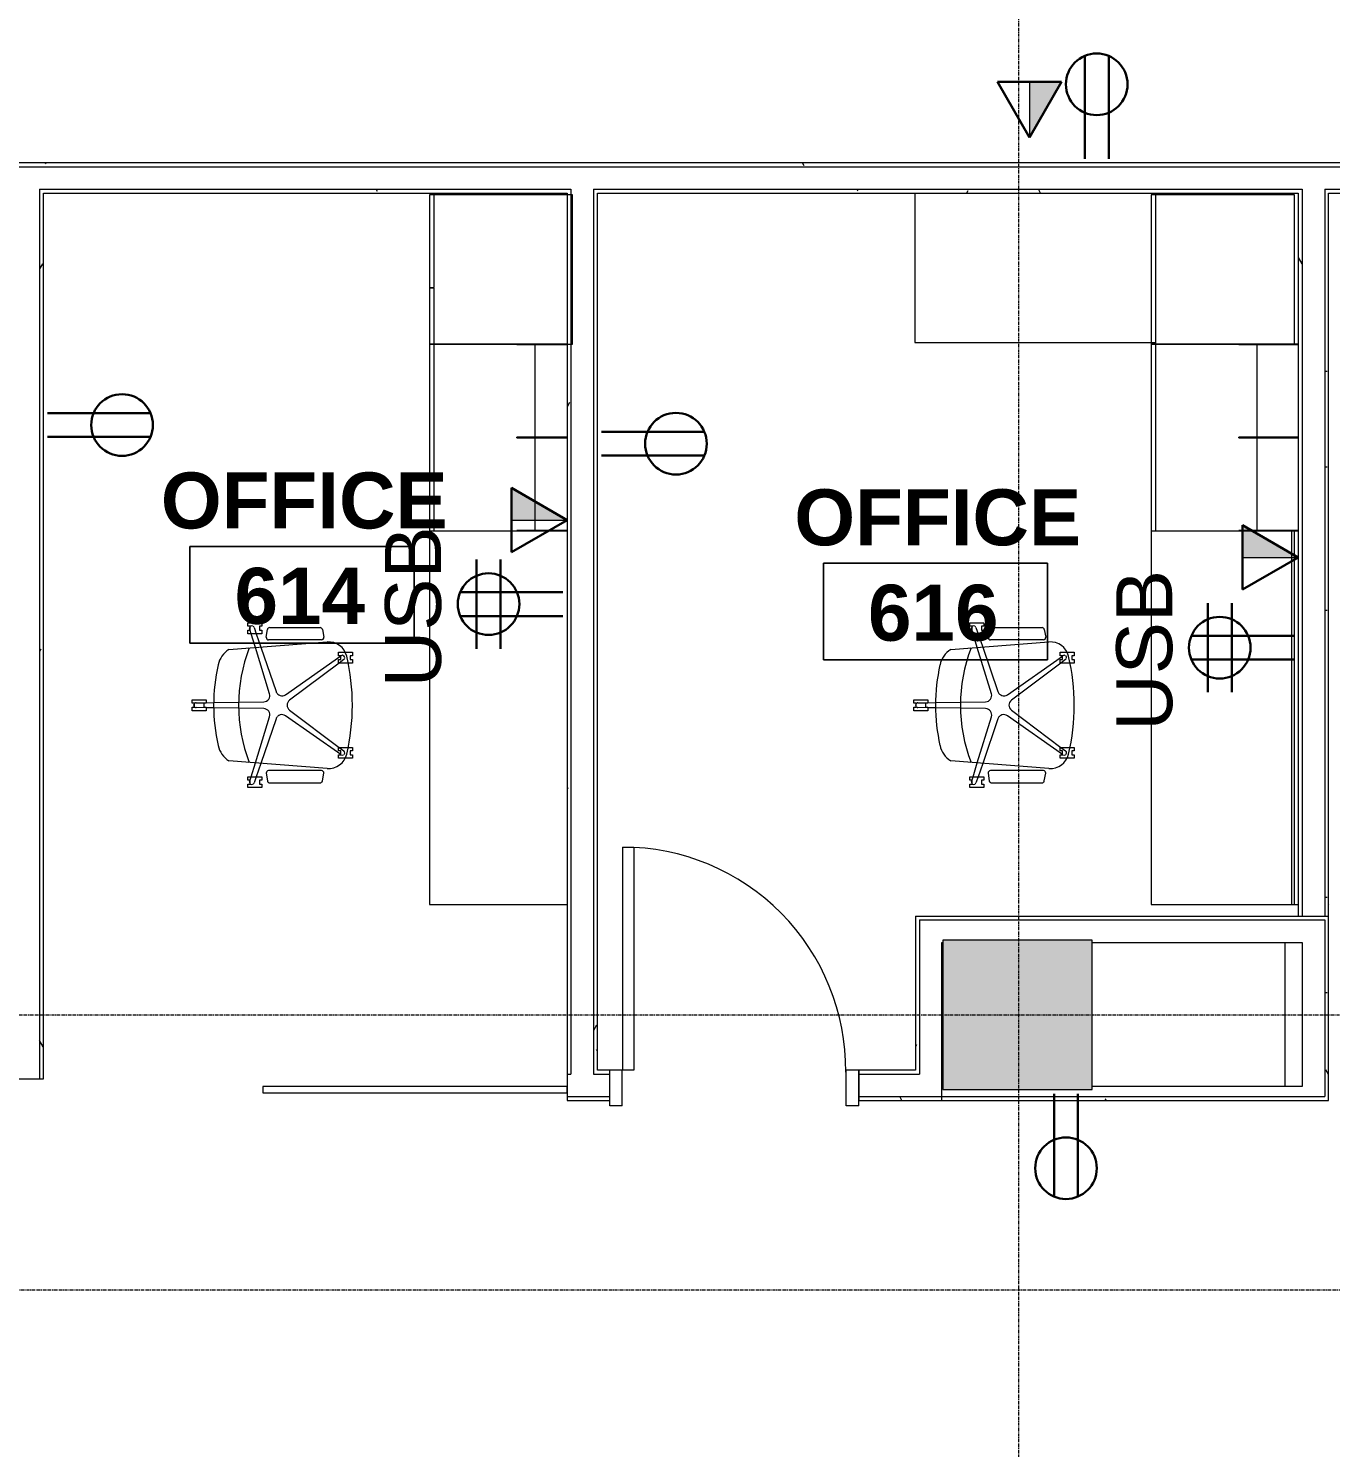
# Model space of a CAD drawing. Header units: inches. Extents: x 2468 to 4886, y -16 to 1381.
# Drawn here: x 3333.1 to 3542.3, y 510.6 to 738.6 of the extents above; entities that cross this region are included whole.
import ezdxf

# ---------------------------------------------------------------- set-up
doc = ezdxf.new("R2010")
doc.units = ezdxf.units.IN
doc.header["$MEASUREMENT"] = 0
doc.linetypes.add('Grid Line 1_2_', pattern=[0.875, 0.5, -0.125, 0.125, -0.125])
for name, color, linetype, lineweight in [('7200-WISCONSIN-AVE-6TH-FLOOR-031418_dwg', 8, 'Continuous', 9), ('A-ANNO-NOTE', 131, 'Continuous', 30), ('A-AREA-IDEN', 2, 'Continuous', 9), ('A-DOOR', 31, 'Continuous', 13), ('A-DOOR-FRAM', 31, 'Continuous', 20), ('A-GLAZ-CURT', 52, 'Continuous', 9), ('A-WALL', 113, 'Continuous', 13), ('A-WALL-PATT', 111, 'Continuous', 13), ('Bb-col', 7, 'Continuous', 9), ('I-FURN', 30, 'Continuous', 9), ('I-FURN-PNLS', 30, 'Continuous', 9), ('I-WALL', 2, 'Continuous', 13), ('Q-CASE', 31, 'Continuous', 13), ('S-COLS', 52, 'Continuous', 13), ('S-GRID', 1, 'Continuous', 9)]:
    doc.layers.add(name, color=color, linetype=linetype, lineweight=lineweight)
doc.styles.add('Swis721 Lt BT', font='swissl.ttf', dxfattribs={"height": 9})
doc.styles.add('Swis721 Lt BT_B', font='', dxfattribs={"height": 9})
doc.styles.get('Swis721 Lt BT_B').set_extended_font_data('Swis721 Lt BT', bold=True)
pattern_1 = [(0, (0, 0), (30.72, 7.68), [1.267, -21.773, 1.267, -21.773, -122.88]), (0, (0, 0), (30.72, 7.68), [-46.08, 1.267, -44.813, 1.267, -21.773, -53.76]), (0, (0, 0), (30.72, 7.68), [-115.2, 1.267, -14.093, 1.267, -37.133]), (120, (11.52, 3.84), (-22.011075, 22.7643), [1.267, -21.773, 1.267, -21.773, -122.88]), (120, (11.52, 3.84), (-22.011075, 22.7643), [-46.08, 1.267, -44.813, 1.267, -21.773, -53.76]), (120, (11.52, 3.84), (-22.011075, 22.7643), [-115.2, 1.267, -14.093, 1.267, -37.133]), (240, (15.36, 19.2), (-8.708925, -30.4443), [1.267, -21.773, 1.267, -21.773, -122.88]), (240, (15.36, 19.2), (-8.708925, -30.4443), [-46.08, 1.267, -44.813, 1.267, -21.773, -53.76]), (240, (15.36, 19.2), (-8.708925, -30.4443), [-115.2, 1.267, -14.093, 1.267, -37.133])]

# ---------------------------------------------------------------- blocks, each defined once
blk = doc.blocks.new('Concrete-Rectangular-Column - 24 x 24-4901126-6TH FLOOR POWER _ SIGNAL')
at = {"layer": 'S-COLS', "lineweight": 9}
blk.add_hatch(color=7, dxfattribs=at).paths.add_polyline_path([(-12, -12), (12, -12), (12, 12), (-12, 12), (-12, 8.85)], flags=0)
at = {"layer": 'S-COLS', "color": 8, "lineweight": 20}
for p, q in [((12, 12), (-12, 12)), ((-12, 12), (-12, -12)), ((12, -12), (12, 12)), ((-12, -12), (12, -12))]:
    blk.add_line(p, q, dxfattribs=at)
blk = doc.blocks.new('Single Flush - OTJ_SOLIDFLUSH_ALUM-6376845-6TH FLOOR POWER _ SIGNAL')
at = {"layer": 'A-DOOR', "lineweight": 20}
for p, q in [((16.15625, -2.4375), (17.90625, -2.4375)), ((16.15625, -38.25), (16.15625, -2.4375)), ((17.90625, -2.4375), (17.90625, -38.25)), ((17.90625, -38.25), (16.15625, -38.25))]:
    blk.add_line(p, q, dxfattribs=at)
at = {"layer": 'A-DOOR', "lineweight": 9}
blk.add_arc((17.90625, -2.4375), 35.8125, 179.5, 270, dxfattribs=at)
at = {"layer": 'A-DOOR-FRAM'}
for p, q in [((-20, 3.3125), (-20, -2.4375)), ((-20, 3.3125), (-18, 3.3125)), ((-18, 3.3125), (-18, -2.4375)), ((18.000004, 3.3125), (18.000004, -2.4375)), ((18.000004, 3.3125), (20.000004, 3.3125)), ((20.000004, 3.3125), (20.000004, -2.4375)), ((-20, -2.4375), (-18, -2.4375)), ((18.000004, -2.4375), (20.000004, -2.4375))]:
    blk.add_line(p, q, dxfattribs=at)
blk = doc.blocks.new('F - EXECUTIVE DESK 4 - F - EXECUTIVE DESK 4-V50-6TH FLOOR POWER _ SIGNAL')
at = {"layer": 'I-FURN'}
for p, q in [((-58, 85.12), (-58, 77.06)), ((-58, 77.06), (-58, 85.12)), ((-57.94, 77.06), (-57.94, 85.12)), ((-57.94, 85.12), (-57.94, 77.06)), ((-43.06, 85.12), (-43.06, 77.06)), ((-43.06, 77.06), (-43.06, 85.12)), ((-43, 85.12), (-43, 77.06)), ((-43, 77.06), (-43, 85.12)), ((-43, 77.06), (-43, 85.12)), ((-43, 85.12), (-43, 77.06)), ((-42.94, 77.06), (-42.94, 85.12)), ((-42.94, 85.12), (-42.94, 77.06)), ((-28.06, 85.12), (-28.06, 77.06)), ((-28.06, 77.06), (-28.06, 85.12)), ((-28, 77.06), (-28, 85.12)), ((-28, 85.12), (-28, 77.06)), ((-58, 77.06), (-57.94, 77.06)), ((-57.94, 77.06), (-58, 77.06)), ((-43.06, 77.06), (-43, 77.06)), ((-43, 77.06), (-43.06, 77.06)), ((-43, 77.06), (-42.94, 77.06)), ((-42.94, 77.06), (-43, 77.06)), ((-28.06, 77.06), (-28, 77.06)), ((-28, 77.06), (-28.06, 77.06)), ((-8.52, 50.63), (-7.95, 50.63)), ((-8.52, 49.48), (-8.52, 50.63)), ((-7.95, 50.63), (-7.95, 50.25)), ((-7.95, 50.25), (-7.33, 50.25)), ((-7.33, 50.63), (-6.77, 50.63)), ((-7.33, 50.25), (-7.33, 50.63)), ((-6.77, 50.63), (-6.77, 49.91)), ((6.77, 50.63), (7.33, 50.63)), ((6.77, 49.91), (6.77, 50.63)), ((7.33, 50.63), (7.33, 50.25)), ((7.33, 50.25), (7.95, 50.25)), ((7.95, 50.63), (8.52, 50.63)), ((7.95, 50.25), (7.95, 50.63)), ((8.52, 50.63), (8.52, 49.48)), ((-8.52, 48.38), (-8.52, 49.48)), ((-7.95, 48.38), (-8.52, 48.38)), ((-7.95, 48.75), (-7.95, 48.38)), ((-7.33, 48.75), (-7.95, 48.75)), ((-1.69, 39.89), (-7.92, 48.75)), ((-7.33, 49.23), (-6.77, 48.48)), ((-7.33, 48.38), (-7.33, 48.75)), ((-6.77, 48.38), (-7.33, 48.38)), ((-6.77, 49.91), (-6.77, 48.38)), ((-6.77, 48.48), (-0.8, 40.54)), ((0.8, 40.54), (6.77, 48.48)), ((7.92, 48.75), (1.69, 39.89)), ((6.77, 48.38), (6.77, 49.91)), ((6.77, 48.48), (7.33, 49.23)), ((7.33, 48.38), (6.77, 48.38)), ((7.33, 48.75), (7.33, 48.38)), ((7.95, 48.75), (7.33, 48.75)), ((7.95, 48.38), (7.95, 48.75)), ((8.52, 48.38), (7.95, 48.38)), ((8.52, 49.48), (8.52, 48.38)), ((-12.17, 45.82), (-10.94, 46.04)), ((-10.5, 45.67), (-10.5, 37.17)), ((-8.94, 30.77), (-10.16, 46.57)), ((10.16, 46.57), (8.94, 30.77)), ((10.5, 45.67), (10.5, 37.17)), ((12.17, 45.82), (10.94, 46.04)), ((-12.48, 37.34), (-12.48, 45.45)), ((12.48, 37.34), (12.48, 45.45)), ((-10.93, 36.8), (-12.16, 36.97)), ((-9.34, 35.92), (-2.18, 38.37)), ((-1.84, 37.32), (-9.27, 35.04)), ((9.27, 35.04), (1.84, 37.32)), ((2.18, 38.37), (9.34, 35.92)), ((10.93, 36.8), (12.16, 36.97)), ((-13.24, 36.1), (-12.68, 36.1)), ((-13.24, 33.85), (-13.24, 36.1)), ((-12.68, 36.1), (-12.68, 35.72)), ((-12.68, 35.72), (-12.05, 35.72)), ((-12.68, 34.22), (-12.68, 33.85)), ((-12.05, 34.22), (-12.68, 34.22)), ((-12.48, 34.84), (-11.49, 35.18)), ((-12.05, 36.1), (-11.49, 36.1)), ((-12.05, 35.72), (-12.05, 36.1)), ((-12.05, 33.84), (-12.05, 34.22)), ((-11.49, 34.36), (-12.01, 34.2)), ((-11.49, 36.1), (-11.49, 33.84)), ((-11.49, 35.18), (-9.34, 35.92)), ((-9.27, 35.04), (-11.49, 34.36)), ((-0.42, 28.36), (-0.55, 36.38)), ((0.55, 36.38), (0.42, 28.36)), ((11.49, 34.36), (9.27, 35.04)), ((9.34, 35.92), (11.49, 35.18)), ((11.49, 36.1), (12.05, 36.1)), ((11.49, 33.85), (11.49, 36.1)), ((11.49, 35.18), (12.48, 34.84)), ((12.01, 34.2), (11.49, 34.36)), ((12.05, 36.1), (12.05, 35.72)), ((12.05, 35.72), (12.68, 35.72)), ((12.05, 34.22), (12.05, 33.85)), ((12.68, 34.22), (12.05, 34.22)), ((12.68, 36.1), (13.24, 36.1)), ((12.68, 35.72), (12.68, 36.1)), ((12.68, 33.84), (12.68, 34.22)), ((13.24, 36.1), (13.24, 33.84)), ((-12.68, 33.85), (-13.24, 33.85)), ((-12.05, 34.18), (-12.25, 34.12)), ((-11.49, 33.84), (-12.05, 33.84)), ((12.05, 33.85), (11.49, 33.85)), ((12.25, 34.12), (12.05, 34.18)), ((13.24, 33.84), (12.68, 33.84)), ((-0.4, 27.11), (-0.42, 28.36)), ((0.42, 28.36), (0.4, 27.11)), ((-0.87, 27.11), (-0.31, 27.11)), ((-0.87, 24.87), (-0.87, 27.11)), ((-0.38, 25.5), (-0.4, 27.11)), ((-0.31, 27.11), (-0.31, 26.74)), ((-0.31, 26.74), (0.31, 26.74)), ((-0.31, 25.24), (-0.31, 24.87)), ((0.31, 25.24), (-0.31, 25.24)), ((0.31, 27.11), (0.88, 27.11)), ((0.31, 26.74), (0.31, 27.11)), ((0.31, 24.86), (0.31, 25.24)), ((0.4, 27.11), (0.38, 25.5)), ((0.88, 27.11), (0.88, 24.86)), ((-0.31, 24.87), (-0.87, 24.87)), ((0.88, 24.86), (0.31, 24.86))]:
    blk.add_line(p, q, dxfattribs=at)
for centre, radius, start, end in [((0, 16.2), 34.43, 76.8074, 103.1926), ((-7.17, 46.8), 3, 103.1926, 184.4149), ((-7.64, 49.02), 0.377, 146.6285, 213.6746), ((-7.64, 49.02), 0.377, 82.7528, 141), ((-7.64, 49.02), 0.377, 36, 81), ((7.64, 49.02), 0.377, 84, 144), ((7.64, 49.02), 0.377, 39, 82.7592), ((7.17, 46.8), 3, 355.5851, 76.8074), ((7.64, 49.02), 0.377, 326.3254, 33.3715), ((-12.1, 45.45), 0.375, 100, 180), ((-10.87, 45.67), 0.375, 0, 100), ((10.87, 45.67), 0.375, 80, 180), ((12.1, 45.45), 0.375, 0, 80), ((-2.51, 39.31), 1, 317.9659, 342), ((-2.51, 39.31), 1, 342, 35.0912), ((0, 41.14), 1, 216.9088, 270), ((0, 41.14), 1, 270, 323.0912), ((2.51, 39.31), 1, 144.9088, 198), ((2.51, 39.31), 1, 198, 222.0341), ((-12.1, 37.34), 0.375, 180, 262), ((-10.87, 37.17), 0.375, 262, 0), ((-2.51, 39.31), 1, 288.9088, 315.4544), ((-1.55, 36.37), 1, 54, 107.0912), ((-1.55, 36.37), 1, 0.9088, 54), ((1.55, 36.37), 1, 126, 179.0912), ((1.55, 36.37), 1, 72.9088, 126), ((2.51, 39.31), 1, 224.5456, 251.0912), ((10.87, 37.17), 0.375, 180, 278), ((12.1, 37.34), 0.375, 278, 0), ((-12.36, 34.48), 0.377, 153, 213), ((-12.36, 34.48), 0.377, 108, 146.6414), ((-12.36, 34.48), 0.377, 213.9151, 224.5315), ((-12.36, 34.48), 0.377, 228, 288), ((12.36, 34.48), 0.377, 252, 312), ((12.36, 34.48), 0.377, 33.3586, 72), ((12.36, 34.48), 0.377, 327, 27), ((0, 57.72), 25.39, 248.7648, 291.2352), ((-5.62, 32.91), 3.95, 212.6919, 257.3081), ((5.62, 32.91), 3.95, 282.6919, 327.3081), ((0, 57.86), 29.53, 257.3081, 282.6919), ((0, 25.5), 0.377, 180, 210), ((0, 25.5), 0.377, 213.5582, 224.2857), ((0, 25.5), 0.377, 225, 315), ((0, 25.5), 0.377, 330, 0)]:
    blk.add_arc(centre, radius, start, end, dxfattribs=at)
at = {"layer": 'I-FURN-PNLS'}
for p, q in [((-58, 86), (-82, 86)), ((-82, 86), (-82, 63)), ((-58, 63), (-58, 86)), ((-58, 85.12), (-58, 77.06)), ((-58, 85.12), (-58, 77.06)), ((-57.94, 77.06), (-57.94, 85.12)), ((-43.06, 85.12), (-43.06, 77.06)), ((-43, 85.12), (-43, 77.06)), ((-43, 77.06), (-43, 85.12)), ((-42.94, 77.06), (-42.94, 85.12)), ((-28.06, 85.12), (-28.06, 77.06)), ((-28, 77.06), (-28, 85.12)), ((32, 63), (32, 85.12)), ((-58, 80), (-58, 77.06)), ((-43.06, 80), (-57.94, 80)), ((-28.06, 80), (-42.94, 80)), ((-28, 77.06), (-28, 80)), ((-58, 77.06), (-57.94, 77.06)), ((-58, 77.06), (-58, 63.75)), ((-58, 77.06), (-58, 63)), ((-43.06, 77.06), (-43, 77.06)), ((-43, 77.06), (-42.94, 77.06)), ((-28.06, 77.06), (-28, 77.06)), ((-28, 63.75), (-28, 77.06)), ((-67.12, 63.75), (-82, 63.75)), ((-82, 63.75), (-82, 63)), ((-67.12, 63.75), (-82, 63.75)), ((-82, 63.75), (-82, 63)), ((-67.12, 63.75), (-82, 63.75)), ((-82, 63.75), (-82, 63)), ((-82, 63), (-58, 63)), ((-82, 63), (-67.12, 63)), ((-82, 63), (-67.12, 63)), ((-82, 63), (-67.12, 63)), ((-67.12, 63), (-67.12, 63.75)), ((-67.12, 63), (-67.12, 63.75)), ((-67.12, 63), (-67.12, 63.75)), ((-58, 63.75), (-67, 63.75)), ((-67, 63.75), (-67, 63)), ((-67, 63), (-58, 63)), ((-58, 63), (-58, 63.75)), ((-58, 63.75), (-58, 63)), ((-28, 63.75), (-58, 63.75)), ((-58, 63.75), (-58, 63)), ((-28, 63.75), (-58, 63.75)), ((-58, 63.75), (-58, 63)), ((-58, 63), (-28, 63)), ((-58, 63), (-28, 63)), ((-58, 63), (-28, 63)), ((-58, 63), (32, 63)), ((-28, 63), (-28, 63.75)), ((-28, 63), (-28, 63.75)), ((-28, 63), (-28, 63.75))]:
    blk.add_line(p, q, dxfattribs=at)
blk = doc.blocks.new('F - EXECUTIVE DESK 4 - F - EXECUTIVE DESK 4-V51-6TH FLOOR POWER _ SIGNAL')
at = {"layer": 'I-FURN'}
for p, q in [((-58, 86.56), (-58, 86)), ((-58, 86), (-58, 86.56)), ((-58, 86), (-58, 77.06)), ((-58, 77.06), (-58, 86)), ((-57.94, 77.06), (-57.94, 86.56)), ((-57.94, 86.56), (-57.94, 77.06)), ((-43.06, 86.56), (-43.06, 77.06)), ((-43.06, 77.06), (-43.06, 86.56)), ((-43, 86.56), (-43, 77.06)), ((-43, 77.06), (-43, 86.56)), ((-43, 77.06), (-43, 86.56)), ((-43, 86.56), (-43, 77.06)), ((-42.94, 77.06), (-42.94, 86.56)), ((-42.94, 86.56), (-42.94, 77.06)), ((-28.06, 86.56), (-28.06, 77.06)), ((-28.06, 77.06), (-28.06, 86.56)), ((-28, 77.06), (-28, 86.56)), ((-28, 86.56), (-28, 77.06)), ((-58, 77.06), (-57.94, 77.06)), ((-57.94, 77.06), (-58, 77.06)), ((-43.06, 77.06), (-43, 77.06)), ((-43, 77.06), (-43.06, 77.06)), ((-43, 77.06), (-42.94, 77.06)), ((-42.94, 77.06), (-43, 77.06)), ((-28.06, 77.06), (-28, 77.06)), ((-28, 77.06), (-28.06, 77.06)), ((-8.52, 50.63), (-7.95, 50.63)), ((-8.52, 49.48), (-8.52, 50.63)), ((-7.95, 50.63), (-7.95, 50.25)), ((-7.95, 50.25), (-7.33, 50.25)), ((-7.33, 50.63), (-6.77, 50.63)), ((-7.33, 50.25), (-7.33, 50.63)), ((-6.77, 50.63), (-6.77, 49.91)), ((6.77, 50.63), (7.33, 50.63)), ((6.77, 49.91), (6.77, 50.63)), ((7.33, 50.63), (7.33, 50.25)), ((7.33, 50.25), (7.95, 50.25)), ((7.95, 50.63), (8.52, 50.63)), ((7.95, 50.25), (7.95, 50.63)), ((8.52, 50.63), (8.52, 49.48)), ((-8.52, 48.38), (-8.52, 49.48)), ((-7.95, 48.38), (-8.52, 48.38)), ((-7.95, 48.75), (-7.95, 48.38)), ((-7.33, 48.75), (-7.95, 48.75)), ((-1.69, 39.89), (-7.9, 48.73)), ((-7.33, 49.23), (-6.77, 48.48)), ((-7.33, 48.38), (-7.33, 48.75)), ((-6.77, 48.38), (-7.33, 48.38)), ((-6.77, 49.91), (-6.77, 48.38)), ((-6.77, 48.48), (-0.8, 40.54)), ((0.8, 40.54), (6.77, 48.48)), ((7.92, 48.75), (1.69, 39.89)), ((6.77, 48.38), (6.77, 49.91)), ((6.77, 48.48), (7.33, 49.23)), ((7.33, 48.38), (6.77, 48.38)), ((7.33, 48.75), (7.33, 48.38)), ((7.95, 48.75), (7.33, 48.75)), ((7.95, 48.38), (7.95, 48.75)), ((8.52, 48.38), (7.95, 48.38)), ((8.52, 49.48), (8.52, 48.38)), ((-12.17, 45.82), (-10.94, 46.04)), ((-10.5, 45.67), (-10.5, 37.17)), ((-8.94, 30.77), (-10.16, 46.57)), ((10.16, 46.57), (8.94, 30.77)), ((10.5, 45.67), (10.5, 37.17)), ((12.17, 45.82), (10.94, 46.04)), ((-12.48, 37.34), (-12.48, 45.45)), ((12.48, 37.34), (12.48, 45.45)), ((-10.93, 36.8), (-12.16, 36.97)), ((-9.34, 35.92), (-2.18, 38.37)), ((-1.84, 37.32), (-9.27, 35.04)), ((9.27, 35.04), (1.84, 37.32)), ((2.18, 38.37), (9.34, 35.92)), ((10.93, 36.8), (12.16, 36.97)), ((-13.24, 36.1), (-12.68, 36.1)), ((-13.24, 33.85), (-13.24, 36.1)), ((-12.68, 36.1), (-12.68, 35.72)), ((-12.68, 35.72), (-12.05, 35.72)), ((-12.68, 34.22), (-12.68, 33.85)), ((-12.05, 34.22), (-12.68, 34.22)), ((-12.48, 34.84), (-11.49, 35.18)), ((-12.05, 36.1), (-11.49, 36.1)), ((-12.05, 35.72), (-12.05, 36.1)), ((-12.05, 33.84), (-12.05, 34.22)), ((-11.49, 34.36), (-12.01, 34.2)), ((-11.49, 36.1), (-11.49, 33.84)), ((-11.49, 35.18), (-9.34, 35.92)), ((-9.27, 35.04), (-11.49, 34.36)), ((-0.42, 28.36), (-0.55, 36.38)), ((0.55, 36.38), (0.42, 28.36)), ((11.49, 34.36), (9.27, 35.04)), ((9.34, 35.92), (11.49, 35.18)), ((11.49, 36.1), (12.05, 36.1)), ((11.49, 33.85), (11.49, 36.1)), ((11.49, 35.18), (12.48, 34.84)), ((12.01, 34.2), (11.49, 34.36)), ((12.05, 36.1), (12.05, 35.72)), ((12.05, 35.72), (12.68, 35.72)), ((12.05, 34.22), (12.05, 33.85)), ((12.68, 34.22), (12.05, 34.22)), ((12.68, 36.1), (13.24, 36.1)), ((12.68, 35.72), (12.68, 36.1)), ((12.68, 33.84), (12.68, 34.22)), ((13.24, 36.1), (13.24, 33.84)), ((-12.68, 33.85), (-13.24, 33.85)), ((-12.05, 34.18), (-12.25, 34.12)), ((-11.49, 33.84), (-12.05, 33.84)), ((12.05, 33.85), (11.49, 33.85)), ((12.25, 34.12), (12.05, 34.18)), ((13.24, 33.84), (12.68, 33.84)), ((-0.4, 27.11), (-0.42, 28.36)), ((0.42, 28.36), (0.4, 27.11)), ((-0.87, 27.11), (-0.31, 27.11)), ((-0.87, 24.87), (-0.87, 27.11)), ((-0.38, 25.5), (-0.4, 27.11)), ((-0.31, 27.11), (-0.31, 26.74)), ((-0.31, 26.74), (0.31, 26.74)), ((-0.31, 25.24), (-0.31, 24.87)), ((0.31, 25.24), (-0.31, 25.24)), ((0.31, 27.11), (0.88, 27.11)), ((0.31, 26.74), (0.31, 27.11)), ((0.31, 24.86), (0.31, 25.24)), ((0.4, 27.11), (0.38, 25.5)), ((0.88, 27.11), (0.88, 24.86)), ((-0.31, 24.87), (-0.87, 24.87)), ((0.88, 24.86), (0.31, 24.86))]:
    blk.add_line(p, q, dxfattribs=at)
for centre, radius, start, end in [((-57.5, 86.56), 0.5, 172.7556, 180), ((-57.5, 86.56), 0.5, 172.7556, 180), ((-57.5, 86.56), 0.438, 171.7206, 180), ((-57.5, 86.56), 0.437, 171.7206, 180), ((-43.5, 86.56), 0.438, 0, 8.2794), ((-43.5, 86.56), 0.438, 0, 8.2794), ((-42.5, 86.56), 0.5, 172.7556, 180), ((-42.5, 86.56), 0.5, 172.7556, 180), ((-43.5, 86.56), 0.5, 360, 7.2444), ((-43.5, 86.56), 0.5, 0, 7.2444), ((-42.5, 86.56), 0.438, 171.7206, 180), ((-42.5, 86.56), 0.437, 171.7206, 180), ((-28.5, 86.56), 0.438, 0, 8.2794), ((-28.5, 86.56), 0.438, 0, 8.2794), ((-28.5, 86.56), 0.5, 360, 7.2444), ((-28.5, 86.56), 0.5, 0, 7.2444), ((0, 16.2), 34.43, 76.8074, 103.1926), ((-7.17, 46.8), 3, 103.1926, 184.4149), ((-7.64, 49.02), 0.377, 146.6285, 213.6746), ((-7.64, 49.02), 0.377, 111, 141), ((-7.64, 49.02), 0.377, 82.7528, 111), ((-7.64, 49.02), 0.377, 36, 81), ((7.64, 49.02), 0.377, 84, 144), ((7.64, 49.02), 0.377, 39, 82.7592), ((7.17, 46.8), 3, 355.5851, 76.8074), ((7.64, 49.02), 0.377, 326.3254, 33.3715), ((-12.1, 45.45), 0.375, 100, 180), ((-10.87, 45.67), 0.375, 0, 100), ((10.87, 45.67), 0.375, 80, 180), ((12.1, 45.45), 0.375, 0, 80), ((-2.51, 39.31), 1, 317.9659, 342), ((-2.51, 39.31), 1, 342, 35.0912), ((0, 41.14), 1, 216.9088, 270), ((0, 41.14), 1, 270, 323.0912), ((2.51, 39.31), 1, 144.9088, 198), ((2.51, 39.31), 1, 198, 222.0341), ((-12.1, 37.34), 0.375, 180, 262), ((-10.87, 37.17), 0.375, 262, 0), ((-2.51, 39.31), 1, 288.9088, 315.4544), ((-1.55, 36.37), 1, 54, 107.0912), ((-1.55, 36.37), 1, 0.9088, 54), ((1.55, 36.37), 1, 126, 179.0912), ((1.55, 36.37), 1, 72.9088, 126), ((2.51, 39.31), 1, 224.5456, 251.0912), ((10.87, 37.17), 0.375, 180, 278), ((12.1, 37.34), 0.375, 278, 0), ((-12.36, 34.48), 0.377, 153, 213), ((-12.36, 34.48), 0.377, 108, 146.6414), ((-12.36, 34.48), 0.377, 213.9151, 224.5315), ((-12.36, 34.48), 0.377, 228, 288), ((12.36, 34.48), 0.377, 252, 312), ((12.36, 34.48), 0.377, 33.3586, 72), ((12.36, 34.48), 0.377, 327, 27), ((0, 57.72), 25.39, 248.7648, 291.2352), ((-5.62, 32.91), 3.95, 212.6919, 257.3081), ((5.62, 32.91), 3.95, 282.6919, 327.3081), ((0, 57.86), 29.53, 257.3081, 282.6919), ((0, 25.5), 0.377, 180, 210), ((0, 25.5), 0.377, 213.5582, 224.2857), ((0, 25.5), 0.377, 225, 315), ((0, 25.5), 0.377, 330, 0)]:
    blk.add_arc(centre, radius, start, end, dxfattribs=at)
at = {"layer": 'I-FURN-PNLS'}
for p, q in [((-58, 86), (-82, 86)), ((-82, 86), (-82, 63)), ((-58, 86.62), (-58, 86)), ((-58, 86.62), (-58, 86.56)), ((-58, 86.56), (-58, 86)), ((-58, 86), (-58, 77.06)), ((-58, 63), (-58, 86)), ((-58, 86), (-58, 77.06)), ((-57.94, 77.06), (-57.94, 86.62)), ((-43.06, 86.62), (-43.06, 77.06)), ((-43, 86.62), (-43, 77.06)), ((-43, 77.06), (-43, 86.62)), ((-42.94, 77.06), (-42.94, 86.62)), ((-28.06, 86.62), (-28.06, 77.06)), ((-28, 77.06), (-28, 86.62)), ((32, 86), (-28, 86)), ((-28, 86), (-28, 85.53)), ((-28, 85.53), (32, 85.53)), ((32, 86), (32, 86.62)), ((32, 85.53), (32, 86)), ((32, 85.53), (32, 86)), ((32, 63), (32, 85.53)), ((-58, 80), (-58, 77.06)), ((-43.06, 80), (-57.94, 80)), ((-28.06, 80), (-42.94, 80)), ((-28, 77.06), (-28, 80)), ((-58, 77.06), (-57.94, 77.06)), ((-58, 77.05), (-58, 63.75)), ((-58, 77.05), (-58, 63)), ((-43.06, 77.06), (-43, 77.06)), ((-43, 77.06), (-42.94, 77.06)), ((-28.06, 77.06), (-28, 77.06)), ((-28, 63.75), (-28, 77.05)), ((-82, 63), (-58, 63)), ((-58, 63.75), (-58.25, 63.75)), ((-58.25, 63), (-58, 63)), ((-58, 63), (-58, 63.75)), ((-58, 63.75), (-58, 63)), ((-28, 63.75), (-58, 63.75)), ((-58, 63.75), (-58, 63)), ((-28, 63.75), (-58, 63.75)), ((-58, 63.75), (-58, 63)), ((-58, 63), (-28, 63)), ((-58, 63), (-28, 63)), ((-58, 63), (-28, 63)), ((-58, 63), (32, 63)), ((-28, 63), (-28, 63.75)), ((-28, 63), (-28, 63.75)), ((-28, 63), (-28, 63.75))]:
    blk.add_line(p, q, dxfattribs=at)
blk = doc.blocks.new('C-Counter Top - ADJ HEIGHT-5884392-6TH FLOOR POWER _ SIGNAL')
at = {"layer": 'Q-CASE', "lineweight": 9}
for p, q in [((-47.26, -1), (-47.26, -25)), ((-8.5, -1.25), (-8.5, -1)), ((-8.5, -25), (-8.5, -1.25)), ((-47.26, -25), (-9.25, -25)), ((-9.25, -25), (-8.5, -25))]:
    blk.add_line(p, q, dxfattribs=at)
blk = doc.blocks.new('System Panel - Glazed-6409592-6TH FLOOR POWER _ SIGNAL')
at = {"layer": 'A-GLAZ-CURT', "lineweight": 13}
for p, q in [((24.4375, 0.5), (-24.4375, 0.5)), ((-24.4375, 0.5), (-24.4375, -0.5)), ((24.4375, -0.5), (24.4375, 0.5)), ((-24.4375, -0.5), (24.4375, -0.5))]:
    blk.add_line(p, q, dxfattribs=at)
blk = doc.blocks.new('7200-WISCONSIN-AVE-6TH-FLOOR-031418_dwg-5450642-6TH FLOOR POWER _ SIGNAL')
at = {"layer": 'Bb-col'}
blk.add_line((3535, 568.63), (3535, 591.75), dxfattribs=at)
blk = doc.blocks.new('Room Tag - Room Name and Number-3379422-6TH FLOOR POWER _ SIGNAL')
at = {"layer": 'A-AREA-IDEN'}
for p, q in [((-0.1881, -0.1636), (-0.1881, -0.0018)), ((-0.1881, -0.0018), (0.1869, -0.0018)), ((0.1869, -0.0018), (-0.1881, -0.0018)), ((-0.1881, -0.0018), (-0.1881, -0.1636)), ((0.1869, -0.0018), (0.1869, -0.1636)), ((0.1869, -0.1636), (0.1869, -0.0018)), ((0.1869, -0.1636), (-0.1881, -0.1636)), ((-0.1881, -0.1636), (0.1869, -0.1636))]:
    blk.add_line(p, q, dxfattribs=at)

msp = doc.modelspace()

# ---------------------------------------------------------------- hatches: boundary and pattern name
at = {"layer": 'A-ANNO-NOTE', "lineweight": 9}
for points in [[(3493.94, 721.06), (3499.09, 729.99), (3493.94, 729.99)], [(3414.3, 659.62), (3419.62, 659.62), (3410.69, 664.77), (3410.69, 659.62)], [(3537.12, 653.62), (3528.19, 658.77), (3528.19, 653.62)]]:
    msp.add_hatch(color=256, dxfattribs=at).paths.add_polyline_path(points, flags=0)
at = {"layer": 'A-WALL-PATT', "lineweight": 9}
h = msp.add_hatch(dxfattribs=at)
h.set_pattern_fill('FP_1', color=256, style=0, pattern_type=2)
h.set_pattern_definition(pattern_1)
h.paths.add_polyline_path([(3600.62, 716.37), (3639.75, 716.37), (3639.75, 716.99), (3596.75, 716.99), (3596.75, 716.37)], flags=0)
h.paths.add_polyline_path([(3331.25, 716.37), (3556.75, 716.37), (3556.75, 716.99), (3265.62, 716.99), (3265.62, 716.37), (3301.05, 716.37)], flags=0)
h.paths.add_polyline_path([(3262, 716.37), (3262, 716.99), (3127.87, 716.99), (3127.87, 716.37), (3243, 716.37)], flags=0)
h = msp.add_hatch(dxfattribs=at)
h.set_pattern_fill('FP_1', color=256, style=0, pattern_type=2)
h.set_pattern_definition(pattern_1)
h.paths.add_polyline_path([(3604.87, 712.12), (3639.75, 712.12), (3639.75, 712.74), (3604.25, 712.74), (3604.25, 712.12)], flags=0)
h.paths.add_polyline_path([(3596.75, 712.12), (3600.62, 712.12), (3600.62, 712.74), (3596.75, 712.74)], flags=0)
h.paths.add_polyline_path([(3541.37, 712.12), (3556.75, 712.12), (3556.75, 712.74), (3541.37, 712.74)], flags=0)
h.paths.add_polyline_path([(3537.75, 712.12), (3537.75, 712.74), (3423.87, 712.74), (3423.87, 712.12), (3537.12, 712.12)], flags=0)
h.paths.add_polyline_path([(3420.25, 712.12), (3420.25, 712.74), (3334.87, 712.74), (3334.87, 712.12), (3419.62, 712.12)], flags=0)
h.paths.add_polyline_path([(3330.62, 712.12), (3331.25, 712.12), (3331.25, 712.74), (3242.25, 712.74), (3242.25, 712.12), (3301.05, 712.12)], flags=0)
h.paths.add_polyline_path([(3225.55, 712.12), (3238.62, 712.12), (3238.62, 712.74), (3127.87, 712.74), (3127.87, 712.12), (3218, 712.12)], flags=0)
h = msp.add_hatch(dxfattribs=at)
h.set_pattern_fill('FP_1', color=256, style=0, pattern_type=2)
h.set_pattern_definition(pattern_1)
h.paths.add_polyline_path([(3335.5, 569.88), (3335.5, 712.12), (3334.87, 712.12), (3334.87, 569.88)], flags=0)
h = msp.add_hatch(dxfattribs=at)
h.set_pattern_fill('FP_1', color=256, style=0, pattern_type=2)
h.set_pattern_definition(pattern_1)
h.paths.add_polyline_path([(3419.62, 571.25), (3420.25, 571.25), (3420.25, 687.87), (3419.62, 687.87), (3419.62, 576.78)], flags=0)
h.paths.add_polyline_path([(3419.62, 711.87), (3420.25, 711.87), (3420.25, 712.12), (3419.62, 712.12)], flags=0)
h = msp.add_hatch(dxfattribs=at)
h.set_pattern_fill('FP_1', color=256, style=0, pattern_type=2)
h.set_pattern_definition(pattern_1)
h.paths.add_polyline_path([(3424.5, 571.25), (3424.5, 712.12), (3423.87, 712.12), (3423.87, 571.25)], flags=0)
h = msp.add_hatch(dxfattribs=at)
h.set_pattern_fill('FP_1', color=256, style=0, pattern_type=2)
h.set_pattern_definition(pattern_1)
h.paths.add_polyline_path([(3537.12, 596), (3537.75, 596), (3537.75, 712.12), (3537.12, 712.12), (3537.12, 597.87)], flags=0)
h = msp.add_hatch(dxfattribs=at)
h.set_pattern_fill('FP_1', color=256, style=0, pattern_type=2)
h.set_pattern_definition(pattern_1)
h.paths.add_polyline_path([(3541.37, 596), (3542, 596), (3542, 712.12), (3541.37, 712.12), (3541.37, 660.85)], flags=0)
h = msp.add_hatch(dxfattribs=at)
h.set_pattern_fill('FP_1', color=256, style=0, pattern_type=2)
h.set_pattern_definition(pattern_1)
h.paths.add_polyline_path([(3475.62, 595.38), (3541.37, 595.38), (3541.36, 596), (3475.62, 596)], flags=0)
h = msp.add_hatch(dxfattribs=at)
h.set_pattern_fill('FP_1', color=256, style=0, pattern_type=2)
h.set_pattern_definition(pattern_1)
h.paths.add_polyline_path([(3476.25, 571.25), (3476.25, 595.38), (3475.62, 595.37), (3475.62, 571.25)], flags=0)
h = msp.add_hatch(dxfattribs=at)
h.set_pattern_fill('FP_1', color=256, style=0, pattern_type=2)
h.set_pattern_definition(pattern_1)
h.paths.add_polyline_path([(3542, 567), (3542, 596), (3541.37, 596), (3541.37, 567), (3541.63, 567)], flags=0)
h = msp.add_hatch(dxfattribs=at)
h.set_pattern_fill('FP_1', color=256, style=0, pattern_type=2)
h.set_pattern_definition(pattern_1)
h.paths.add_polyline_path([(3476.25, 566.38), (3479.87, 566.38), (3479.87, 567), (3466.5, 567), (3466.5, 566.38), (3466.98, 566.38)], flags=0)
h.paths.add_polyline_path([(3426.5, 566.38), (3426.5, 567), (3419.62, 567), (3419.62, 566.38), (3424.5, 566.38)], flags=0)
h = msp.add_hatch(dxfattribs=at)
h.set_pattern_fill('FP_1', color=256, style=0, pattern_type=2)
h.set_pattern_definition(pattern_1)
h.paths.add_polyline_path([(3527.55, 566.38), (3542, 566.38), (3542, 567), (3479.87, 567), (3479.87, 566.38), (3506.75, 566.38)], flags=0)

# ---------------------------------------------------------------- linework, layer by layer
at = {"layer": 'A-ANNO-NOTE'}
for p, q in [((3502.83, 717.65), (3502.83, 734.17)), ((3506.66, 717.65), (3506.66, 734.17)), ((3493.94, 721.06), (3488.78, 729.99)), ((3488.78, 729.99), (3499.09, 729.99)), ((3493.94, 721.06), (3499.09, 729.99)), ((3336.15, 676.79), (3352.68, 676.79)), ((3336.15, 672.96), (3352.68, 672.96)), ((3425.15, 673.79), (3441.68, 673.79)), ((3425.15, 669.96), (3441.68, 669.96)), ((3419.62, 659.62), (3410.69, 664.77)), ((3410.69, 654.46), (3410.69, 664.77)), ((3419.62, 659.62), (3410.69, 654.46)), ((3537.12, 653.62), (3528.19, 658.77)), ((3528.19, 648.46), (3528.19, 658.77)), ((3405.09, 638.94), (3405.09, 653.28)), ((3408.93, 638.94), (3408.93, 653.28)), ((3537.12, 653.62), (3528.19, 648.46)), ((3418.97, 648.03), (3402.45, 648.03)), ((3522.59, 631.94), (3522.59, 646.28)), ((3526.43, 631.94), (3526.43, 646.28)), ((3418.97, 644.19), (3402.45, 644.19)), ((3536.47, 641.03), (3519.95, 641.03)), ((3536.47, 637.19), (3519.95, 637.19)), ((3497.89, 567.46), (3497.89, 550.94)), ((3501.72, 567.46), (3501.72, 550.94))]:
    msp.add_line(p, q, dxfattribs=at)
at = {"layer": 'A-ANNO-NOTE', "lineweight": 9}
for p, q in [((3493.94, 721.06), (3499.09, 729.99)), ((3499.09, 729.99), (3493.94, 729.99)), ((3493.94, 729.99), (3493.94, 721.06)), ((3419.62, 659.62), (3410.69, 664.77)), ((3410.69, 664.77), (3410.69, 659.62)), ((3410.69, 659.62), (3419.62, 659.62)), ((3537.12, 653.62), (3528.19, 658.77)), ((3528.19, 658.77), (3528.19, 653.62)), ((3528.19, 653.62), (3537.12, 653.62))]:
    msp.add_line(p, q, dxfattribs=at)
at = {"layer": 'A-ANNO-NOTE'}
for centre in [(3504.74, 729.61), (3348.12, 674.88), (3437.12, 671.88), (3407.01, 646.11), (3524.51, 639.11), (3499.8, 555.5)]:
    msp.add_circle(centre, 4.95, dxfattribs=at)
at = {"layer": 'A-WALL'}
for p, q in [((3265.62, 716.37), (3556.75, 716.37)), ((3334.87, 712.74), (3420.25, 712.74)), ((3334.87, 712.74), (3334.87, 569.88)), ((3420.25, 712.74), (3420.25, 570.63)), ((3423.87, 712.74), (3537.75, 712.74)), ((3423.87, 712.74), (3423.87, 570.63)), ((3537.75, 712.74), (3537.75, 596)), ((3541.37, 712.74), (3556.75, 712.74)), ((3541.37, 712.74), (3541.37, 596)), ((3476.25, 595.38), (3541.37, 595.38)), ((3476.25, 595.38), (3476.25, 570.63)), ((3541.37, 595.38), (3541.37, 567)), ((3419.62, 570.63), (3420.25, 570.63)), ((3423.87, 570.63), (3426.5, 570.63)), ((3466.5, 570.63), (3476.25, 570.63)), ((3419.62, 567), (3426.5, 567)), ((3466.5, 567), (3541.37, 567))]:
    msp.add_line(p, q, dxfattribs=at)
at = {"layer": 'I-WALL'}
for p, q in [((3556.75, 716.99), (3266.25, 716.99)), ((3335.5, 712.12), (3419.62, 712.12)), ((3335.5, 569.88), (3335.5, 712.12)), ((3419.62, 712.12), (3419.62, 566.38)), ((3424.5, 712.12), (3537.12, 712.12)), ((3424.5, 571.25), (3424.5, 712.12)), ((3537.12, 712.12), (3537.12, 596)), ((3542, 712.12), (3556.75, 712.12)), ((3542, 566.38), (3542, 712.12)), ((3475.62, 596), (3542, 596)), ((3475.62, 596), (3475.62, 571.25)), ((3479.87, 591.75), (3480, 591.75)), ((3479.87, 566.38), (3479.87, 591.75)), ((3504, 591.75), (3537.75, 591.75)), ((3537.75, 591.75), (3537.75, 568.63)), ((3426.5, 571.25), (3424.5, 571.25)), ((3426.5, 566.38), (3426.5, 571.25)), ((3475.62, 571.25), (3466.5, 571.25)), ((3466.5, 571.25), (3466.5, 566.38)), ((3330.62, 569.88), (3335.5, 569.88)), ((3480, 568.63), (3479.87, 568.63)), ((3537.75, 568.63), (3504, 568.63)), ((3419.62, 566.38), (3426.5, 566.38)), ((3466.5, 566.38), (3542, 566.38))]:
    msp.add_line(p, q, dxfattribs=at)
at = {"layer": 'S-GRID', "linetype": 'Grid Line 1_2_'}
for p, q in [((3492.25, -16.1), (3492.25, 1356.78)), ((2467.88, 580.12), (4862.49, 580.12)), ((2760.5, 535.94), (4862.49, 535.94))]:
    msp.add_line(p, q, dxfattribs=at)

# ---------------------------------------------------------------- block references
at = {"layer": '7200-WISCONSIN-AVE-6TH-FLOOR-031418_dwg', "color": 7}
msp.add_blockref('7200-WISCONSIN-AVE-6TH-FLOOR-031418_dwg-5450642-6TH FLOOR POWER _ SIGNAL', (0, 0), dxfattribs=at)
msp.add_blockref('7200-WISCONSIN-AVE-6TH-FLOOR-031418_dwg-5450642-6TH FLOOR POWER _ SIGNAL', (0, 0), dxfattribs=at)
msp.add_blockref('7200-WISCONSIN-AVE-6TH-FLOOR-031418_dwg-5450642-6TH FLOOR POWER _ SIGNAL', (0, 0), dxfattribs=at)
at = {"layer": 'A-AREA-IDEN', "xscale": 95.99999999999994, "yscale": 95.99999999999994, "zscale": 95.99999999999994}
for p in [(3377.09, 655.54), (3478.88, 652.84)]:
    msp.add_blockref('Room Tag - Room Name and Number-3379422-6TH FLOOR POWER _ SIGNAL', p, dxfattribs=at)
at = {"layer": 'A-DOOR', "rotation": 180}
msp.add_blockref('Single Flush - OTJ_SOLIDFLUSH_ALUM-6376845-6TH FLOOR POWER _ SIGNAL', (3446.5, 568.82), dxfattribs=at)
at = {"layer": 'A-GLAZ-CURT'}
msp.add_blockref('System Panel - Glazed-6409592-6TH FLOOR POWER _ SIGNAL', (3395.19, 568.13), dxfattribs=at)
at = {"layer": 'I-FURN', "rotation": 270.0000000000002}
for name, p in [('F - EXECUTIVE DESK 4 - F - EXECUTIVE DESK 4-V50-6TH FLOOR POWER _ SIGNAL', (3334.5, 629.87)), ('F - EXECUTIVE DESK 4 - F - EXECUTIVE DESK 4-V51-6TH FLOOR POWER _ SIGNAL', (3450.5, 629.87))]:
    msp.add_blockref(name, p, dxfattribs=at)
at = {"layer": 'Q-CASE', "lineweight": 9}
msp.add_blockref('C-Counter Top - ADJ HEIGHT-5884392-6TH FLOOR POWER _ SIGNAL', (3522.75, 713.12), dxfattribs=at)
at = {"layer": 'S-COLS', "lineweight": 9}
msp.add_blockref('Concrete-Rectangular-Column - 24 x 24-4901126-6TH FLOOR POWER _ SIGNAL', (3492, 580.12), dxfattribs=at)

# ---------------------------------------------------------------- texts
at = {"layer": 'A-ANNO-NOTE', "lineweight": 9, "char_height": 9, "width": 30.3, "attachment_point": 1, "rotation": 90, "style": 'Swis721 Lt BT'}
for insert in [(3390.37, 632.75), (3507.87, 625.75)]:
    msp.add_mtext('USB', dxfattribs=dict(at, insert=insert))
at = {"layer": 'A-AREA-IDEN', "char_height": 9, "attachment_point": 1, "style": 'Swis721 Lt BT_B'}
for s, insert, width in [('OFFICE', (3354.35, 667.26), 54.843), ('OFFICE', (3456.14, 664.55), 54.843), ('614', (3366.19, 651.94), 25.452), ('616', (3467.98, 649.23), 25.452)]:
    msp.add_mtext(s, dxfattribs=dict(at, insert=insert, width=width))

doc.saveas('drawing.dxf')
